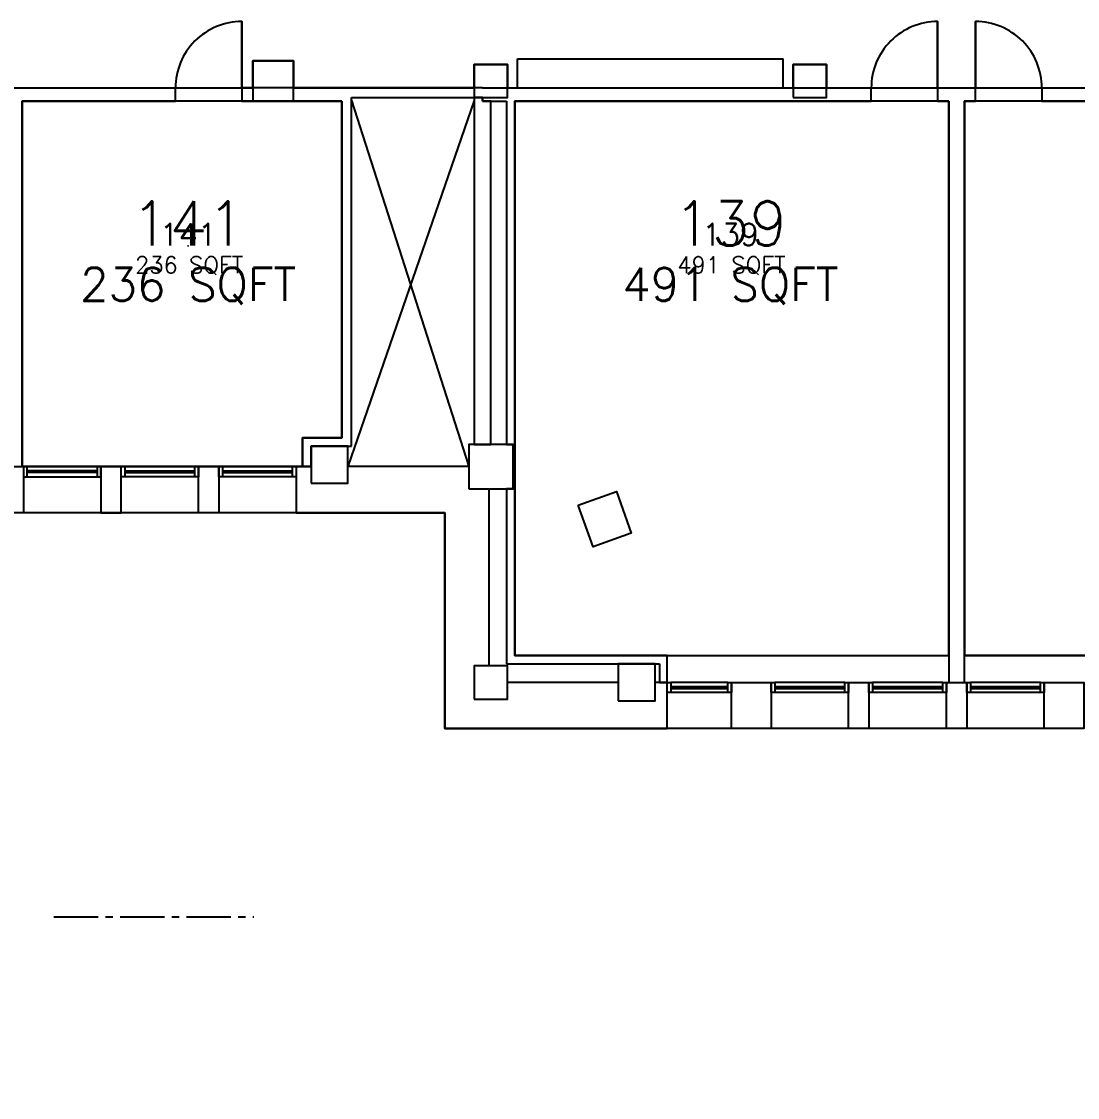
# Model space of a CAD drawing. Header units: inches. Extents: x 237 to 4452, y 125 to 2836.
# Drawn here: x 1479 to 2051, y 1235 to 1818 of the extents above; entities that cross this region are included whole.
import ezdxf
from ezdxf.enums import TextEntityAlignment as Align

# ---------------------------------------------------------------- set-up
doc = ezdxf.new("R2010")
doc.units = ezdxf.units.IN
doc.header["$LTSCALE"] = 32
doc.header["$MEASUREMENT"] = 0
doc.linetypes.add('CENTER2', pattern=[1.125, 0.75, -0.125, 0.125, -0.125])
for name, color, linetype in [('A-AREA-DATA', 7, 'Continuous'), ('A-AREA-GSFT', 5, 'Continuous'), ('A-AREA-PLIN', 1, 'Continuous'), ('A-AREA-RMNA', 7, 'Continuous'), ('A-AREA-RMNO', 7, 'Continuous'), ('A-AREA-RMNO @ 1', 7, 'Continuous'), ('A-AREA-RMNO @ 192', 7, 'Continuous'), ('A-AREA-RMNO @ 96', 7, 'Continuous'), ('A-AREA-SQFT', 7, 'Continuous'), ('A-COLS', 2, 'Continuous'), ('A-DOOR', 3, 'Continuous'), ('A-FURN', 5, 'Continuous'), ('A-GLAZ', 5, 'Continuous'), ('A-GRID', 1, 'CENTER2'), ('A-WALL-CAVI', 8, 'Continuous'), ('A-WALL-FULL', 8, 'Continuous')]:
    doc.layers.add(name, color=color, linetype=linetype)
doc.styles.add('Annotative', font='simplex.shx', dxfattribs={"height": 0.25})

# ---------------------------------------------------------------- blocks, each defined once
blk = doc.blocks.new('room')
at = {"layer": 'A-AREA-DATA', "style": 'Annotative', "flags": 9}
for tag, p in [('FACNUM', (0.0054, -0.3439)), ('FLOOR', (0.0054, -0.5314)), ('FACROOM', (0.0054, -0.7189)), ('FACFLOOR', (0.0054, -0.9064))]:
    blk.add_attdef(tag, text='', height=0.125, dxfattribs=at).set_placement(p, align=Align.CENTER)
at = {"layer": 'A-AREA-RMNA', "style": 'Annotative', "flags": 8}
blk.add_attdef('ROOM_NAME', text='', height=0.125, dxfattribs=at).set_placement((0, 0.1875), align=Align.CENTER)
at = {"layer": 'A-AREA-RMNO', "style": 'Annotative'}
blk.add_attdef('ROOM_NUMBER', text='', height=0.125, dxfattribs=at).set_placement((0, 0), align=Align.CENTER)
at = {"layer": 'A-AREA-SQFT', "style": 'Annotative', "flags": 8}
blk.add_attdef('ROOM_AREA', text='', height=0.0938, dxfattribs=at).set_placement((0.0054, -0.1564), align=Align.CENTER)
blk = doc.blocks.new('*U110')
at = {"layer": 'A-AREA-RMNO @ 1'}
ref = blk.add_blockref('room', (1863.02, 1697.05), dxfattribs=at)
ref.add_attrib('ROOM_NUMBER', '139', dxfattribs={"layer": 'A-AREA-RMNO', "height": 0.125, "style": 'Annotative'}).set_placement((1863.02, 1697.05), align=Align.CENTER)
ref.add_attrib('ROOM_AREA', '491 SQFT', dxfattribs={"layer": 'A-AREA-SQFT', "height": 0.0938, "style": 'Annotative', "flags": 8}).set_placement((1863.02, 1696.89), align=Align.CENTER)
at = {"layer": 'A-AREA-RMNO @ 192'}
ref = blk.add_blockref('room', (1863.02, 1697.05), dxfattribs=dict(at, xscale=192, yscale=192, zscale=192))
ref.add_attrib('ROOM_NUMBER', '139', dxfattribs={"layer": 'A-AREA-RMNO', "height": 24, "style": 'Annotative'}).set_placement((1863.02, 1697.05), align=Align.CENTER)
ref.add_attrib('ROOM_AREA', '491 SQFT', dxfattribs={"layer": 'A-AREA-SQFT', "height": 18, "style": 'Annotative', "flags": 8}).set_placement((1863.02, 1667.05), align=Align.CENTER)
at = {"layer": 'A-AREA-RMNO @ 96', "xscale": 96, "yscale": 96, "zscale": 96}
blk.add_blockref('room', (1863.02, 1697.05), dxfattribs=at).add_auto_attribs({'ROOM_NUMBER': '139', 'ROOM_AREA': '491 SQFT'})
blk = doc.blocks.new('*U117')
at = {"layer": 'A-AREA-RMNO @ 1'}
ref = blk.add_blockref('room', (1568.98, 1697.05), dxfattribs=at)
ref.add_attrib('ROOM_NUMBER', '141', dxfattribs={"layer": 'A-AREA-RMNO', "height": 0.125, "style": 'Annotative'}).set_placement((1568.98, 1697.05), align=Align.CENTER)
ref.add_attrib('ROOM_AREA', '236 SQFT', dxfattribs={"layer": 'A-AREA-SQFT', "height": 0.0938, "style": 'Annotative', "flags": 8}).set_placement((1568.98, 1696.89), align=Align.CENTER)
at = {"layer": 'A-AREA-RMNO @ 192'}
ref = blk.add_blockref('room', (1568.98, 1697.05), dxfattribs=dict(at, xscale=192, yscale=192, zscale=192))
ref.add_attrib('ROOM_NUMBER', '141', dxfattribs={"layer": 'A-AREA-RMNO', "height": 24, "style": 'Annotative'}).set_placement((1568.98, 1697.05), align=Align.CENTER)
ref.add_attrib('ROOM_AREA', '236 SQFT', dxfattribs={"layer": 'A-AREA-SQFT', "height": 18, "style": 'Annotative', "flags": 8}).set_placement((1568.98, 1667.05), align=Align.CENTER)
at = {"layer": 'A-AREA-RMNO @ 96', "xscale": 96, "yscale": 96, "zscale": 96}
blk.add_blockref('room', (1568.98, 1697.05), dxfattribs=at).add_auto_attribs({'ROOM_NUMBER': '141', 'ROOM_AREA': '236 SQFT'})

msp = doc.modelspace()

# ---------------------------------------------------------------- linework, layer by layer
at = {"layer": 'A-AREA-GSFT'}
msp.add_lwpolyline([(2054.62, 1435.25), (2033.12, 1435.25), (1991.12, 1435.25), (1980.12, 1435.25), (1938.12, 1435.25), (1927.12, 1435.25), (1885.12, 1435.25), (1863.62, 1435.25), (1828.62, 1435.25), (1708.12, 1435.25), (1708.12, 1552.25), (1627.62, 1552.25), (1479.62, 1552.25), (1399.12, 1552.25), (1399.12, 1511.75), (1399.12, 1476.75), (1399.12, 1436.25), (1415.62, 1436.25), (1415.62, 1434.25), (1439.62, 1434.25), (1439.62, 1416.25), (1452.62, 1416.25), (1452.62, 1307.06), (1375.31, 1229.75)], dxfattribs=at)
at = {"layer": 'A-AREA-PLIN'}
msp.add_lwpolyline([(1455.23, 1782.5), (1562.09, 1782.5), (1598.09, 1782.5), (1604.12, 1782.5), (1604.12, 1797.25), (1626.12, 1797.25), (1626.12, 1782.5), (1653.59, 1782.5), (1724.12, 1782.5), (1724.12, 1795.25), (1742.12, 1795.25), (1742.12, 1782.5), (1897.12, 1782.5), (1897.12, 1795.25), (1915.12, 1795.25), (1915.12, 1782.5), (1939.38, 1782.5), (1975.38, 1782.5), (1995.88, 1782.5), (2031.88, 1782.5), (2069.12, 1782.5)], dxfattribs=at)
for points in [[(1652.37, 1775.25), (1598.09, 1775.25), (1562.09, 1775.25), (1478.87, 1775.25), (1478.87, 1577.25), (1479.62, 1577.25), (1481.62, 1577.25), (1519.62, 1577.25), (1521.62, 1577.25), (1524.12, 1577.25), (1530.12, 1577.25), (1532.62, 1577.25), (1534.62, 1577.25), (1572.62, 1577.25), (1574.62, 1577.25), (1577.12, 1577.25), (1583.12, 1577.25), (1585.62, 1577.25), (1587.62, 1577.25), (1625.62, 1577.25), (1627.62, 1577.25), (1630.12, 1577.25), (1631, 1577.25), (1631, 1592.88), (1652.37, 1592.88)], [(1981.37, 1775.25), (1975.38, 1775.25), (1939.38, 1775.25), (1746.12, 1775.25), (1746.12, 1589.25), (1746.12, 1565.25), (1746.12, 1474.87), (1828.62, 1474.87), (1981.37, 1474.87)], [(2230.35, 1775.25), (2031.88, 1775.25), (1995.88, 1775.25), (1989.87, 1775.25), (1989.87, 1474.87), (2089.62, 1474.87), (2230.35, 1474.87)]]:
    msp.add_lwpolyline(points, close=True, dxfattribs=at)
at = {"layer": 'A-COLS'}
for points in [[(1604.12, 1775.25), (1626.12, 1775.25), (1626.12, 1797.25), (1604.12, 1797.25)], [(1724.12, 1777.25), (1742.12, 1777.25), (1742.12, 1795.25), (1724.12, 1795.25)], [(1897.12, 1777.25), (1915.12, 1777.25), (1915.12, 1795.25), (1897.12, 1795.25)], [(1635.62, 1568.25), (1655.62, 1568.25), (1655.62, 1588.25), (1635.62, 1588.25)], [(1721.12, 1565.25), (1745.12, 1565.25), (1745.12, 1589.25), (1721.12, 1589.25)], [(1802.12, 1450.25), (1822.12, 1450.25), (1822.12, 1470.25), (1802.12, 1470.25)], [(1724.12, 1451.25), (1742.12, 1451.25), (1742.12, 1469.25), (1724.12, 1469.25)]]:
    msp.add_lwpolyline(points, close=True, dxfattribs=at)
at = {"layer": 'A-DOOR'}
for points in [[(1598.09, 1818.5, 0.414214), (1562.09, 1782.5)], [(1975.38, 1818.5, 0.414214), (1939.38, 1782.5)], [(2031.88, 1782.5, 0.414214), (1995.88, 1818.5)]]:
    msp.add_lwpolyline(points, format="xyb", dxfattribs=at)
for points in [[(1598.09, 1782.5), (1598.09, 1818.5), (1598.09, 1818.5), (1598.09, 1782.5)], [(1975.38, 1782.5), (1975.38, 1818.5), (1975.38, 1818.5), (1975.38, 1782.5)], [(1995.88, 1782.5), (1995.88, 1818.5), (1995.88, 1818.5), (1995.88, 1782.5)]]:
    msp.add_lwpolyline(points, close=True, dxfattribs=at)
at = {"layer": 'A-FURN'}
for p, q in [((1747.62, 1798.25), (1891.62, 1798.25)), ((1747.62, 1782.5), (1747.62, 1798.25)), ((1891.62, 1782.5), (1891.62, 1798.25))]:
    msp.add_line(p, q, dxfattribs=at)
msp.add_lwpolyline([(1780.5, 1556.41), (1801.23, 1563.77), (1809.27, 1541.16), (1788.54, 1533.79)], close=True, dxfattribs=at)
at = {"layer": 'A-GLAZ'}
for p, q in [((1519.62, 1575), (1481.62, 1575)), ((1534.62, 1575), (1572.62, 1575)), ((1587.62, 1575), (1625.62, 1575)), ((1519.62, 1574), (1481.62, 1574)), ((1534.62, 1574), (1572.62, 1574)), ((1587.62, 1574), (1625.62, 1574)), ((1830.62, 1458), (1861.62, 1458)), ((1830.62, 1457), (1861.62, 1457)), ((1887.12, 1458), (1925.12, 1458)), ((1887.12, 1457), (1925.12, 1457)), ((1940.12, 1458), (1978.12, 1458)), ((1940.12, 1457), (1978.12, 1457)), ((1993.12, 1458), (2031.12, 1458)), ((1993.12, 1457), (2031.12, 1457))]:
    msp.add_line(p, q, dxfattribs=at)
at = {"layer": 'A-GRID'}
msp.add_line((1496.09, 1333.25), (1604.56, 1333.25), dxfattribs=at)
at = {"layer": 'A-WALL-CAVI'}
for p, q in [((1724.12, 1775.63), (1655.62, 1577.25)), ((1657.62, 1775.63), (1721.12, 1577.25))]:
    msp.add_line(p, q, dxfattribs=at)
at = {"layer": 'A-WALL-FULL', "linetype": 'Continuous', "lineweight": -3}
for p, q in [((1455.23, 1782.5), (1562.09, 1782.5)), ((1562.09, 1775.25), (1562.09, 1782.5)), ((1653.59, 1782.5), (1598.09, 1782.5)), ((1598.09, 1782.5), (1598.09, 1775.25)), ((1728.62, 1782.5), (1653.59, 1782.5)), ((1728.62, 1782.5), (1939.38, 1782.5)), ((1939.38, 1775.25), (1939.38, 1782.5)), ((1975.38, 1782.5), (1995.88, 1782.5)), ((1975.38, 1782.5), (1975.38, 1775.25)), ((1995.88, 1775.25), (1995.88, 1782.5)), ((2031.88, 1782.5), (2281.12, 1782.5)), ((2031.88, 1782.5), (2031.88, 1775.25)), ((1478.87, 1577.25), (1478.87, 1775.25)), ((1478.87, 1775.25), (1562.09, 1775.25)), ((1598.09, 1775.25), (1652.37, 1775.25)), ((1652.37, 1775.25), (1652.37, 1592.88)), ((1657.62, 1777.25), (1728.62, 1777.25)), ((1657.62, 1588.25), (1657.62, 1777.25)), ((1728.62, 1777.25), (1724.12, 1777.25)), ((1724.12, 1777.25), (1724.12, 1589.25)), ((1728.62, 1777.25), (1728.62, 1775.25)), ((1728.62, 1775.25), (1728.62, 1777.25)), ((1728.62, 1775.25), (1741.5, 1775.25)), ((1733.12, 1775.25), (1728.62, 1775.25)), ((1733.12, 1589.25), (1733.12, 1775.25)), ((1741.5, 1775.25), (1741.5, 1589.25)), ((1746.12, 1775.25), (1939.38, 1775.25)), ((1746.12, 1589.25), (1746.12, 1775.25)), ((1975.38, 1775.25), (1981.37, 1775.25)), ((1981.37, 1775.25), (1981.37, 1460.25)), ((1989.87, 1460.25), (1989.87, 1775.25)), ((1989.87, 1775.25), (1995.88, 1775.25)), ((2031.88, 1775.25), (2230.35, 1775.25)), ((1652.37, 1592.88), (1631, 1592.88)), ((1631, 1592.88), (1631, 1577.25)), ((1635.62, 1588.25), (1657.62, 1588.25)), ((1635.62, 1577.25), (1635.62, 1588.25)), ((1724.12, 1589.25), (1733.12, 1589.25)), ((1741.5, 1589.25), (1746.12, 1589.25)), ((1471.62, 1577.25), (1478.87, 1577.25)), ((1631, 1577.25), (1635.62, 1577.25)), ((1746.12, 1565.25), (1741.5, 1565.25)), ((1741.5, 1565.25), (1741.5, 1470.25)), ((1746.12, 1474.87), (1746.12, 1565.25)), ((1741.5, 1470.25), (1824.62, 1470.25)), ((1828.62, 1474.87), (1746.12, 1474.87)), ((1824.62, 1470.25), (1824.62, 1460.25)), ((1828.62, 1460.25), (1828.62, 1474.87)), ((1824.62, 1460.25), (1828.62, 1460.25)), ((1981.37, 1460.25), (1989.87, 1460.25))]:
    msp.add_line(p, q, dxfattribs=at)
at = {"layer": 'A-WALL-FULL'}
for p, q in [((1746.12, 1565.25), (1746.12, 1589.25)), ((1627.62, 1577.25), (1479.62, 1577.25)), ((1481.62, 1577.25), (1519.62, 1577.25)), ((1572.62, 1577.25), (1534.62, 1577.25)), ((1625.62, 1577.25), (1587.62, 1577.25)), ((1479.62, 1571.75), (1519.62, 1571.75)), ((1574.62, 1571.75), (1534.62, 1571.75)), ((1627.62, 1571.75), (1587.62, 1571.75)), ((1627.62, 1552.25), (1479.62, 1552.25)), ((1828.62, 1474.87), (1981.37, 1474.87)), ((2089.62, 1474.87), (1989.87, 1474.87)), ((1861.62, 1460.25), (1830.62, 1460.25)), ((1925.12, 1460.25), (1887.12, 1460.25)), ((1978.12, 1460.25), (1940.12, 1460.25)), ((2031.12, 1460.25), (1993.12, 1460.25)), ((1863.62, 1454.75), (1830.62, 1454.75)), ((1927.12, 1454.75), (1887.12, 1454.75)), ((1980.12, 1454.75), (1940.12, 1454.75)), ((2033.12, 1454.75), (1993.12, 1454.75)), ((1863.62, 1435.25), (1828.62, 1435.25)), ((1927.12, 1435.25), (1885.12, 1435.25)), ((1980.12, 1435.25), (1938.12, 1435.25)), ((2033.12, 1435.25), (1991.12, 1435.25))]:
    msp.add_line(p, q, dxfattribs=at)
for points in [[(1462.62, 1577.25), (1477.12, 1577.25), (1479.62, 1577.25), (1479.62, 1571.75), (1479.62, 1552.25), (1399.12, 1552.25), (1399.12, 1511.75), (1370.45, 1511.75), (1370.45, 1513.75), (1355.12, 1513.75), (1355.12, 1588.25)], [(1635.62, 1577.25), (1630.12, 1577.25), (1627.62, 1577.25), (1627.62, 1571.75), (1627.62, 1552.25), (1708.12, 1552.25), (1708.12, 1435.25), (1828.62, 1435.25), (1828.62, 1454.75), (1828.62, 1460.25), (1826.86, 1460.25), (1822.12, 1460.25)], [(1721.12, 1577.25), (1655.62, 1577.25)], [(1732.12, 1469.25), (1732.12, 1565.25)], [(1802.12, 1460.25), (1742.12, 1460.25)]]:
    msp.add_lwpolyline(points, dxfattribs=at)
for points in [[(1481.62, 1571.75), (1481.62, 1577.25), (1479.62, 1577.25), (1479.62, 1571.75)], [(1521.62, 1571.75), (1521.62, 1577.25), (1519.62, 1577.25), (1519.62, 1571.75)], [(1521.62, 1552.25), (1532.62, 1552.25), (1532.62, 1571.75), (1532.62, 1577.25), (1530.12, 1577.25), (1524.12, 1577.25), (1521.62, 1577.25), (1521.62, 1571.75)], [(1532.62, 1571.75), (1532.62, 1577.25), (1534.62, 1577.25), (1534.62, 1571.75)], [(1572.62, 1571.75), (1572.62, 1577.25), (1574.62, 1577.25), (1574.62, 1571.75)], [(1585.62, 1552.25), (1574.62, 1552.25), (1574.62, 1571.75), (1574.62, 1577.25), (1577.12, 1577.25), (1583.12, 1577.25), (1585.62, 1577.25), (1585.62, 1571.75)], [(1585.62, 1571.75), (1585.62, 1577.25), (1587.62, 1577.25), (1587.62, 1571.75)], [(1625.62, 1571.75), (1625.62, 1577.25), (1627.62, 1577.25), (1627.62, 1571.75)], [(1828.62, 1454.75), (1828.62, 1460.25), (1830.62, 1460.25), (1830.62, 1454.75)], [(1861.62, 1454.75), (1861.62, 1460.25), (1863.62, 1460.25), (1863.62, 1454.75)], [(1863.62, 1435.25), (1863.62, 1454.75), (1863.62, 1460.25), (1866.12, 1460.25), (1882.62, 1460.25), (1885.12, 1460.25), (1885.12, 1454.75), (1885.12, 1435.25)], [(1885.12, 1454.75), (1885.12, 1460.25), (1887.12, 1460.25), (1887.12, 1454.75)], [(1925.12, 1454.75), (1925.12, 1460.25), (1927.12, 1460.25), (1927.12, 1454.75)], [(1938.12, 1435.25), (1927.12, 1435.25), (1927.12, 1454.75), (1927.12, 1460.25), (1929.62, 1460.25), (1935.62, 1460.25), (1938.12, 1460.25), (1938.12, 1454.75)], [(1938.12, 1454.75), (1938.12, 1460.25), (1940.12, 1460.25), (1940.12, 1454.75)], [(1978.12, 1454.75), (1978.12, 1460.25), (1980.12, 1460.25), (1980.12, 1454.75)], [(1991.12, 1435.25), (1980.12, 1435.25), (1980.12, 1454.75), (1980.12, 1460.25), (1982.62, 1460.25), (1988.62, 1460.25), (1991.12, 1460.25), (1991.12, 1454.75)], [(1991.12, 1454.75), (1991.12, 1460.25), (1993.12, 1460.25), (1993.12, 1454.75)], [(2031.12, 1454.75), (2031.12, 1460.25), (2033.12, 1460.25), (2033.12, 1454.75)], [(2033.12, 1435.25), (2033.12, 1454.75), (2033.12, 1460.25), (2035.62, 1460.25), (2052.12, 1460.25), (2054.62, 1460.25), (2054.62, 1454.75), (2054.62, 1435.25)]]:
    msp.add_lwpolyline(points, close=True, dxfattribs=at)

# ---------------------------------------------------------------- block references
at = {"layer": 'A-AREA-RMNO'}
for name in ['*U117', '*U110']:
    msp.add_blockref(name, (0, 0), dxfattribs=at)

doc.saveas('drawing.dxf')
